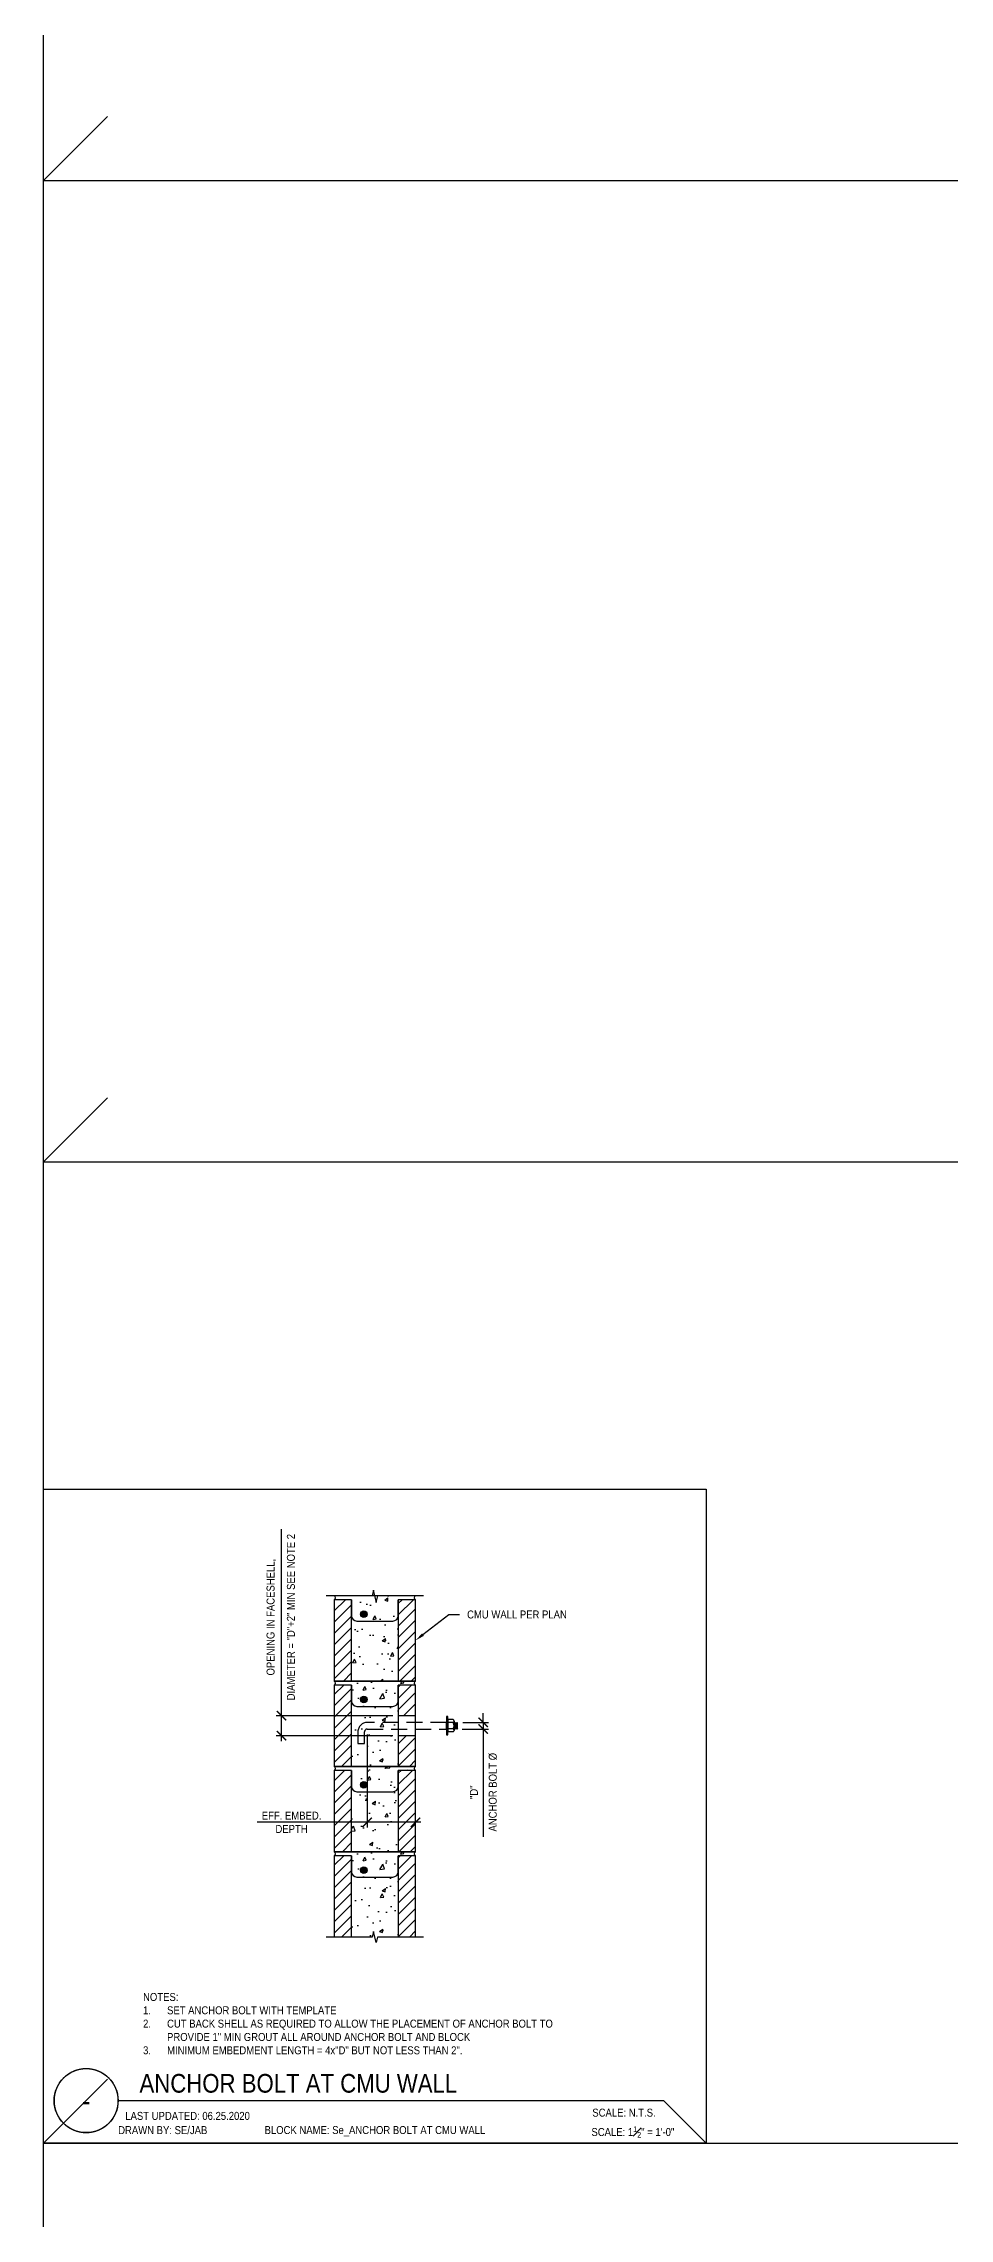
# Model space of a CAD drawing. Header units: inches. Extents: x -16404 to 14624, y -1591 to 16152.
# Drawn here: x -15425.4 to -15340.5, y 3057 to 3260.8 of the extents above; entities that cross this region are included whole.
import ezdxf
from ezdxf import colors
from ezdxf.entities.mleader import LeaderData, LeaderLine
from ezdxf.enums import TextEntityAlignment as Align
from ezdxf.math import Vec2, Vec3

# ---------------------------------------------------------------- set-up
doc = ezdxf.new("R2010")
doc.units = ezdxf.units.IN
doc.header["$LTSCALE"] = 24
doc.header["$MEASUREMENT"] = 0
doc.linetypes.add('HIDDEN4', pattern=[0.09375, 0.0625, -0.03125])
doc.layers.get('0').update_dxf_attribs({"linetype": 'CONTINUOUS'})
doc.layers.get('DefPoints').update_dxf_attribs({"color": 251, "linetype": 'CONTINUOUS'})
for name, color, linetype, plot in [('DESIGNER COMMENTS', 221, 'CONTINUOUS', False), ('NON-PLOT', 253, 'CONTINUOUS', False), ('S-ANNO-GRID-NONPLOT', 251, 'CONTINUOUS', False)]:
    doc.layers.add(name, color=color, linetype=linetype, plot=plot)
for name, color, linetype in [('S-ANNO-DIMS', 2, 'CONTINUOUS'), ('S-ANNO-NOTE', 4, 'CONTINUOUS'), ('S-BOLT', 2, 'CONTINUOUS'), ('S-BREAK', 2, 'CONTINUOUS'), ('S-CONC', 4, 'CONTINUOUS'), ('S-REBAR', 7, 'CONTINUOUS'), ('S-TYP DETAIL BLOCKS', 1, 'CONTINUOUS')]:
    doc.layers.add(name, color=color, linetype=linetype)
doc.layers.add('S-HATCH2', color=2, linetype='CONTINUOUS', transparency=0.5)
doc.styles.add('Arial', font='arial.ttf', dxfattribs={"width": 0.85})
doc.dimstyles.new('DIM-8_Se', dxfattribs={"dimscale": 8, "dimtxt": 0.09375, "dimasz": 0.109375, "dimexe": 0.0625, "dimexo": 0.0625, "dimgap": 0.0625, "dimtad": 1, "dimdec": 4, "dimzin": 11, "dimdsep": 46, "dimlunit": 4, "dimtxsty": 'Arial', "dimblk": 'ARCHTICK', "dimcen": 0.125, "dimdle": 0.0625, "dimclrd": 256, "dimclre": 256, "dimclrt": 4, "dimadec": 0, "dimazin": 0, "dimtfac": 0.75, "dimtdec": 4, "dimtmove": 0, "dimatfit": 3, "dimfxl": 1, "dimfrac": 1, "dimtolj": 1, "dimtzin": 0, "dimarcsym": 0})

# ---------------------------------------------------------------- blocks, each defined once
blk = doc.blocks.new('*U337')
at = {"const_width": 0.125}
for points in [[(-3, 8e-16, -1), (3, 0, 3.732050807568882)], [(-3, 0, 1), (3, 0, -3.732050807568882)]]:
    blk.add_lwpolyline(points, format="xyb", dxfattribs=at)
blk.add_lwpolyline([(3, 0), (54.13939924981424, 0)], dxfattribs=at)
blk.add_circle((0, 0), 3)
at = {"style": 'Arial', "width": 0.85}
for tag, p in [('DWG_TITLE_1', (5, 4.125)), ('DWG_TITLE_2', (5, 1.625))]:
    blk.add_attdef(tag, text='', height=1.75, dxfattribs=at).set_placement(p, align=Align.MIDDLE_LEFT)
blk.add_attdef('#', text='', height=2, dxfattribs=at).set_placement((0, 0), align=Align.MIDDLE_CENTER)
blk.add_attdef('SCALE', text='', height=0.75, dxfattribs=at).set_placement((53.38939924981424, -0.75), align=Align.TOP_RIGHT)
blk = doc.blocks.new('Se_24x36_DETAILS_GRID')
for p, q in [((0, 23.00000000000006), (7.767424906270946, 23.00000000000005)), ((0, 15.33333333333338), (0, 23.00000000000006)), ((5.68e-14, 15.33333333333344), (0.5000000000221121, 15.8333333333556)), ((3.552713678800501e-15, 15.33333333333338), (7.767424906270949, 15.33333333333338)), ((-3.5066282411666e-15, 7.66666666666671), (-3.5066282411666e-15, 15.33333333333338)), ((5.68e-14, 7.666666666666777), (0.5000000000221121, 8.166666666688936)), ((3.552713678800501e-15, 7.666666666666725), (7.767424906270949, 7.666666666666721)), ((-3.5066282411666e-15, 3.730349362740526e-14), (-3.5066282411666e-15, 7.66666666666671)), ((5.68e-14, 5.68e-14), (0.5000000000221121, 0.500000000022217)), ((3.552713678800501e-15, 6.039613253960852e-14), (7.767424906270949, 5.684341886080801e-14))]:
    blk.add_line(p, q)
blk = doc.blocks.new('58REBAR')
at = {"layer": 'S-CONC', "linetype": 'ByBlock'}
h = blk.add_hatch(color=0, dxfattribs=at)
h.dxf.hatch_style = 1
edge = h.paths.add_edge_path()
edge.add_arc((0, 0), 0.3125, 0, 360)
at = {"layer": 'S-CONC', "color": 0, "linetype": 'ByBlock'}
blk.add_circle((0, 0), 0.3125, dxfattribs=at)
blk = doc.blocks.new('*U149')
at = {"layer": 'S-CONC'}
h = blk.add_hatch(dxfattribs=at)
h.set_pattern_fill('AR-CONC', color=2, scale=0.5, angle=15, style=0)
h.set_pattern_definition([(65, (2, 0), (3.545307910986103, 0.6251334385816016), [0.375, -4.125]), (9.999999999999964, (2, 0), (-1.643525731733559, 3.453251602999517), [0.2999999999999982, -3.299999999999986]), (115.45144446, (2.295442320896029, 0.05209445488230813), (1.901782178362152, 4.078385001231863), [0.31870096, -3.50571056]), (61.1842, (1.741180954897487, 0.9659258262890944), (5.368577531898517, 0.5817151701576758), [0.5625, -6.1875]), (111.63563549, (2.188562302138138, 1.014401886060114), (3.253468330536273, 5.914173133148883), [0.4780517099999984, -5.258568799999972]), (6.184163989999965, (1.741180954897487, 0.9659258262890944), (3.253468328197482, 5.914173129910409), [0.45, -4.950000005]), (36, (2.288848629317641, 0.8538538922680345), (3.403866871787681, -1.172045357006223), [0.375, -4.125]), (341.0000000000001, (2.288848629317641, 0.8538538922680345), (0.2367096041003818, 3.817078991560916), [0.3, -3.3]), (86.45144474, (2.572504200021626, 0.7561834464795538), (3.640576442621533, 2.645033617487323), [0.31870095, -3.50571056]), (52.5, (2, 0), (-0.3720687553710432, 1.623489864851839), [0, -3.26, 0, -3.35, 0, -3.3125]), (22.5, (2, 0), (0.7601219883932369, 2.245299325871967), [0, -1.91, 0, -3.185, 0, -1.2625]), (342.5000000000001, (0.9229927036876973, -0.2885832352892521), (2.607352540580898, 0.5818854003378475), [0, -1.25, 0, -3.9, 0, -5.175]), (332.5, (0.4400297905431501, -0.4179927578404659), (2.687027532825728, 1.23816837620595), [0, -1.624999999999993, 0, -2.589999999999986, 0, -3.674999999999986])])
h.paths.add_polyline_path([(6, 7.625000000000455), (7.625000000002103, 7.625000000000455, -0.656547620166757), (7.625, 8.000000000001364), (-1.70530256582424e-12, 8.000000000001364, -0.6565476201669739), (3.979039320256561e-13, 7.625000000000455), (1.625, 7.625000000000455), (1.625, 0), (6, 0)])
h = blk.add_hatch(dxfattribs=at)
h.set_pattern_fill('ANSI31', color=2, scale=6, style=0)
h.set_pattern_definition([(45, (-0.375, 0), (-0.5303300858899106, 0.5303300858899107), [])])
h.paths.add_polyline_path([(1.625, -8.881784197001252e-16), (1.625, 7.625000000000455), (0, 7.625000000000455), (0, 0)])
h.paths.add_polyline_path([(6, 0), (7.625, 0), (7.625, 7.625000000000455), (6, 7.625000000000455)])
at = {"layer": 'NON-PLOT'}
blk.add_line((7.624999999999943, 8.000000000001364), (-1.70530256582424e-12, 8.000000000001364), dxfattribs=at)
at = {"layer": 'S-CONC', "color": 3}
blk.add_line((1.625, 0), (6, 0), dxfattribs=at)
at = {"layer": 'S-CONC'}
for points in [[(1.625, 0), (1.625, 7.625000000000455), (0, 7.625000000000455), (0, 0), (1.625, 0)], [(6, 0), (7.625, 0), (7.625, 7.625000000000455), (6, 7.625000000000455), (6, 0)]]:
    blk.add_lwpolyline(points, close=True, dxfattribs=at)
at = {"layer": 'S-CONC', "color": 3}
blk.add_lwpolyline([(1.625, 7.625000000000455), (1.624999999999545, 6.125000000000455, 0.4142135623732723), (2.124999999999545, 5.625000000000455), (5.5, 5.625000000000455, 0.414213562373095), (6, 6.125000000000455), (6, 7.625000000000455)], format="xyb", dxfattribs=at)
at = {"layer": 'S-CONC', "color": 2}
for centre, radius, start, end in [((-0.08124104477292349, 7.812500000000455), 0.2043437235538657, 293.4263888734249, 66.57361112670941), ((7.706241044773378, 7.812500000001364), 0.2043437235538935, 113.4263888732891, 246.5736111264363)]:
    blk.add_arc(centre, radius, start, end, dxfattribs=at)
at = {"layer": 'S-REBAR', "color": 0, "linetype": 'ByBlock'}
blk.add_blockref('58REBAR', (2.779550267883309, 6.2734792580045), dxfattribs=at)
blk = doc.blocks.new('NUT-SM-THREADS-new')
for p, q in [((-0.9378470937163002, 0.812500000003638), (-0.9378470937163002, 0)), ((-0.9378470937163002, 0), (-0.84375, 0)), ((-0.84375, 0), (0.84375, 0)), ((-0.7029514531413952, 0.937500250969606), (0.7043398280075053, 0.937500250969606)), ((0.3920939212857775, 1.4375), (-0.4996529062827904, 1.4375)), ((-0.4996529062827904, 1.4375), (-0.3913997308100079, 1.375)), ((-0.4996529062827904, 1.3125), (-0.3913997308100079, 1.375)), ((0.5003470937172096, 1.250000000088221), (-0.4996529062827904, 1.3125)), ((-0.4996529062827904, 1.3125), (-0.3913997308100079, 1.25)), ((-0.4996529062827904, 1.1875), (-0.3913997308100079, 1.25)), ((0.5003470937172096, 1.125000000088221), (-0.4996529062827904, 1.1875)), ((-0.4996529062827904, 1.1875), (-0.3913997308100079, 1.125)), ((-0.4996529062827904, 1.0625), (-0.3913997308100079, 1.125)), ((0.5003470937172096, 1.000000000088221), (-0.4996529062827904, 1.0625)), ((-0.4996529062827904, 1.0625), (-0.3913997308100079, 1)), ((-0.4996529062827904, 0.9375), (-0.3913997308100079, 1)), ((-0.46875, 0.812500000003638), (-0.46875, 0)), ((-0.3913997262834528, 1.375), (0.3920939259960505, 1.312499999809916)), ((-0.3913997262834528, 1.25), (0.3920939259960505, 1.187499999809916)), ((-0.3913997262834528, 1.125), (0.3920939259960505, 1.062499999809916)), ((-0.3913997262834528, 1), (0.3920939236040795, 0.9375)), ((0.5003470937172096, 1.375000000088221), (-0.08740507297898148, 1.411734510455062)), ((0.3920939156087115, 1.437499996723091), (0.3920939212857775, 1.4375)), ((0.3920939118252136, 1.437499996723091), (0.500347087297996, 1.374999996723091)), ((0.3920939156087115, 1.312499996723091), (0.500347091081494, 1.374999996723091)), ((0.3920939118252136, 1.312499996723091), (0.500347087297996, 1.249999996723091)), ((0.3920939156087115, 1.187499996723091), (0.500347091081494, 1.249999996723091)), ((0.3920939118252136, 1.187499996723091), (0.500347087297996, 1.124999996723091)), ((0.3920939156087115, 1.062499996723091), (0.500347091081494, 1.124999996723091)), ((0.3920939118243041, 1.062499996723091), (0.500347087297996, 0.9999999967230906)), ((0.3920939212857775, 0.9375), (0.500347091081494, 0.9999999967230906)), ((0.4694441874335098, 0.8125000000009095), (0.4694441874335098, 0)), ((0.84375, 0), (0.9385412811507194, 0)), ((0.9385412811507194, 0.812499999998181), (0.9385412811507194, 0))]:
    blk.add_line(p, q)
for centre, radius, start, end in [((-0.7032985468586048, 0.6549489658573293), 0.2825514983024169, 33.89006155980368, 146.1099384401963), ((0.0003470937172096455, -0.005208333333030168), 0.9427083333333729, 60.158275835308, 119.841724164692), ((0.7039927342921146, 0.6549489658573293), 0.2825514983024366, 33.89006155980368, 146.1099384401963)]:
    blk.add_arc(centre, radius, start, end)
blk = doc.blocks.new('NUT-w-WASHER-sm-new')
blk.add_lwpolyline([(1.364970990248366, 0.1719999999995707), (-1.364970990250185, 0.1719999999995707), (-1.364970990250185, -4.547473508864641e-13), (1.364970990248366, -4.547473508864641e-13)], close=True)
blk.add_blockref('NUT-SM-THREADS-new', (-9.094947017729282e-13, 0.1719999999995707))
blk = doc.blocks.new('_ARCHTICK')
at = {"color": 0, "linetype": 'ByBlock', "const_width": 0.15}
blk.add_lwpolyline([(-0.5, -0.5), (0.5, 0.5)], dxfattribs=at)
blk = doc.blocks.new('*D219')
at = {"layer": 'DefPoints', "color": 0, "transparency": 16777216}
for p in [(-5148.979058548261, 2125.528094354074), (-5148.939996048858, 2126.153311279063), (-5146.511865142286, 2125.528094354074)]:
    blk.add_point(p, dxfattribs=at)
at = {"layer": 'S-ANNO-DIMS', "lineweight": -2, "transparency": 16777216}
for p, q in [((-5146.511865142286, 2126.153311279063), (-5146.511865142286, 2127.028311279063)), ((-5148.479058548261, 2125.528094354074), (-5146.011865142286, 2125.528094354074)), ((-5148.439996048858, 2126.153311279063), (-5146.011865142286, 2126.153311279063)), ((-5146.511865142286, 2126.153311279063), (-5146.511865142286, 2125.528094354074)), ((-5146.511865142286, 2125.528094354074), (-5146.511865142286, 2115.438147219013))]:
    blk.add_line(p, q, dxfattribs=at)
at = {"layer": 'S-ANNO-DIMS', "lineweight": -2, "transparency": 16777216, "xscale": 0.875, "yscale": 0.875, "zscale": 0.875}
for p, rotation in [((-5146.511865142286, 2126.153311279063), 270), ((-5146.511865142286, 2125.528094354074), 90)]:
    blk.add_blockref('_ARCHTICK', p, dxfattribs=dict(at, rotation=rotation))
at = {"layer": 'S-ANNO-DIMS', "color": 4, "transparency": 16777216, "char_height": 0.75, "width": 7.347447135061391, "attachment_point": 5, "rotation": 90, "style": 'Arial'}
for s, insert in [('\\A1;ANCHOR BOLT %%C', (-5145.60795995811, 2119.608120786545)), ('\\A1;"D"', (-5147.386865142284, 2119.608120786545))]:
    blk.add_mtext(s, dxfattribs=dict(at, insert=insert))
blk = doc.blocks.new('*D220')
at = {"layer": 'DefPoints', "color": 0, "transparency": 16777216}
for p in [(-5157.383433548855, 2125.528311279062), (-5157.383433548855, 2116.788279158349), (-5152.854696844083, 2116.788279158349)]:
    blk.add_point(p, dxfattribs=at)
at = {"layer": 'S-ANNO-DIMS', "lineweight": -2, "transparency": 16777216}
for p, q in [((-5157.383433548855, 2125.028311279062), (-5157.383433548855, 2116.288279158349)), ((-5157.383433548855, 2116.788279158349), (-5167.70197038378, 2116.788279158349)), ((-5152.354696844083, 2116.788279158349), (-5157.383433548855, 2116.788279158349))]:
    blk.add_line(p, q, dxfattribs=at)
at = {"layer": 'S-ANNO-DIMS', "lineweight": -2, "transparency": 16777216, "xscale": 0.875, "yscale": 0.875, "zscale": 0.875, "rotation": 180}
blk.add_blockref('_ARCHTICK', (-5157.383433548855, 2116.788279158349), dxfattribs=at)
at = {"layer": 'S-ANNO-DIMS', "lineweight": -2, "transparency": 16777216, "xscale": 0.875, "yscale": 0.875, "zscale": 0.875}
blk.add_blockref('_ARCHTICK', (-5152.854696844083, 2116.788279158349), dxfattribs=at)
at = {"layer": 'S-ANNO-DIMS', "color": 4, "transparency": 16777216, "insert": (-5164.480201966317, 2116.788279158349), "char_height": 0.75, "attachment_point": 5, "style": 'Arial'}
blk.add_mtext('\\A1;EFF. EMBED.\\PDEPTH', dxfattribs=at)
blk = doc.blocks.new('*D2455')
at = {"layer": 'DefPoints', "color": 0, "transparency": 16777216}
for p in [(18.31167632879714, 36.08333333315979), (29.25468632967842, 36.08333333315979), (29.25468632967842, 34.20833333315979)]:
    blk.add_point(p, dxfattribs=at)
at = {"layer": 'S-ANNO-DIMS', "lineweight": -2, "transparency": 16777216}
for p, q in [((18.31167632879714, 36.08333333315979), (18.31167632879714, 53.56338534544043)), ((28.75468632967842, 36.08333333315979), (17.81167632879714, 36.08333333315979)), ((18.31167632879714, 33.70833333315979), (18.31167632879714, 36.08333333315979)), ((28.75468632967842, 34.20833333315979), (17.81167632879714, 34.20833333315979))]:
    blk.add_line(p, q, dxfattribs=at)
at = {"layer": 'S-ANNO-DIMS', "lineweight": -2, "transparency": 16777216, "xscale": 0.875, "yscale": 0.875, "zscale": 0.875}
for p, rotation in [((18.31167632879714, 36.08333333315979), 90), ((18.31167632879714, 34.20833333315979), 270)]:
    blk.add_blockref('_ARCHTICK', p, dxfattribs=dict(at, rotation=rotation))
at = {"layer": 'S-ANNO-DIMS', "color": 4, "transparency": 16777216, "char_height": 0.75, "attachment_point": 5, "rotation": 90, "style": 'Arial'}
for s, insert in [('\\A1;DIAMETER = "D"+2" MIN SEE NOTE 2', (19.19972203138924, 45.3227177124254)), ('\\A1;OPENING IN FACESHELL, ', (17.35584413234421, 45.3227177124254))]:
    blk.add_mtext(s, dxfattribs=dict(at, insert=insert))
blk = doc.blocks.new('Se_OPENING IN CMU WALL 2')
at = {"layer": 'S-ANNO-NOTE'}
ml = blk.add_multileader_mtext('Standard', dxfattribs=at)
ml.set_content('\\A1;TYP WALL REINFORCING PER SCHEDULE', color=4, style='Arial')
ml.set_leader_properties(color=2)
ml.build(insert=Vec2(0, 0))
ml.multileader.update_dxf_attribs({"dogleg_length": 0.36, "arrow_head_size": 1.3125, "scale": 12})
ctx = ml.context
ctx.base_point, ctx.scale, ctx.char_height, ctx.arrow_head_size, ctx.landing_gap_size, ctx.plane_origin = Vec3(42.4561825747672, 164.1425854162976), 12, 1.125, 1.3125, 1.08, Vec3(91.04101477323275, 454.4774072623591)
ctx.text_align_type = 2
notes = []
notes.append((ctx, [(0, (1, 1, 0), (56.33422913001959, 164.1425854162976), (-1, 0), 1.500000000000007, [(0, [(61.65405331584952, 154.6278667905362)], 0, [])])]))
ctx.mtext.insert, ctx.mtext.width, ctx.mtext.alignment, ctx.mtext.flow_direction = Vec3(53.75422913001958, 164.7146778446741), 10.33235760572988, 3, 5
for ctx, leaders in notes:
    for number, flags, end, landing, length, lines in leaders:
        leader = LeaderData()
        leader.index, (leader.has_last_leader_line, leader.has_dogleg_vector, leader.attachment_direction) = number, flags
        leader.last_leader_point, leader.dogleg_vector, leader.dogleg_length = Vec3(end), Vec3(landing), length
        for number, points, colour, breaks in lines:
            line = LeaderLine()
            line.index, line.vertices, line.color, line.breaks = number, Vec3.list(points), colors.encode_raw_color(colour), breaks
            leader.lines.append(line)
        ctx.leaders.append(leader)
blk = doc.blocks.new('Se_ANCHOR BOLT AT CMU WALL')
at = {"layer": 'S-HATCH2'}
h = blk.add_hatch(dxfattribs=at)
h.set_pattern_fill('AR-CONC', color=256, scale=0.5, angle=15, style=0)
h.set_pattern_definition([(65, (25.25719962490712, 31.33333333315977), (3.545307910986103, 0.6251334385816016), [0.375, -4.125]), (9.999999999999964, (25.25719962490712, 31.33333333315977), (-1.643525731733559, 3.453251602999517), [0.299999999999997, -3.299999999999976]), (115.45144446, (25.55264194580104, 31.38542778804049), (1.901782178362152, 4.078385001231863), [0.31870096, -3.50571056]), (61.1842, (24.99838057980833, 32.29925915944705), (5.368577531898517, 0.5817151701576758), [0.5625, -6.1875]), (111.63563549, (25.44576192704426, 32.34773521921898), (3.253468330536273, 5.914173133148883), [0.4780517099999971, -5.258568799999953]), (6.184163989999965, (24.99838057980833, 32.29925915944705), (3.253468328197482, 5.914173129910409), [0.45, -4.950000005]), (36, (25.54604825422302, 32.18718722542553), (3.403866871787681, -1.172045357006223), [0.375, -4.125]), (341.0000000000001, (25.54604825422302, 32.18718722542553), (0.2367096041003818, 3.817078991560916), [0.3, -3.3]), (86.45144474, (25.82970382492658, 32.08951677963933), (3.640576442621533, 2.645033617487323), [0.31870095, -3.50571056]), (52.5, (25.25719962490712, 31.33333333315977), (-0.3720687553710432, 1.623489864851839), [0, -3.26, 0, -3.35, 0, -3.3125]), (22.5, (25.25719962490712, 31.33333333315977), (0.7601219883932369, 2.245299325871967), [0, -1.91, 0, -3.185, 0, -1.2625]), (342.5000000000001, (24.18019232859388, 31.04475009786847), (2.607352540580898, 0.5818854003378475), [0, -1.25, 0, -3.9, 0, -5.175]), (332.5, (23.69722941545206, 30.91534057531908), (2.687027532825728, 1.23816837620595), [0, -1.624999999999988, 0, -2.589999999999976, 0, -3.674999999999976])])
h.paths.add_polyline_path([(29.25719962490712, 38.95833333315977), (30.88219962490712, 38.95833333315977, -0.656547620166757), (30.88219962490712, 39.33333333315977), (23.25719962490712, 39.33333333315977, -0.6565476201669739), (23.25719962490712, 38.95833333315977), (24.88219962490712, 38.95833333315977), (24.88219962490712, 31.33333333315977), (29.25719962490712, 31.33333333315977)])
h = blk.add_hatch(dxfattribs=at)
h.set_pattern_fill('ANSI31', color=256, scale=6, style=0)
h.set_pattern_definition([(45, (22.88219962490712, 31.33333333315977), (-0.5303300858899106, 0.5303300858899107), [])])
h.paths.add_polyline_path([(24.88219962490712, 31.33333333315977), (24.88219962490712, 38.95833333315977), (23.25719962490712, 38.95833333315977), (23.25719962490712, 31.33333333315977)])
h.paths.add_polyline_path([(30.88219962490712, 34.20833333315977), (29.25719962490712, 34.20833333315977), (29.25719962490712, 31.33333333315977), (30.88219962490712, 31.33333333315977)])
h.paths.add_polyline_path([(29.25719962490712, 36.08333333315977), (30.88219962490712, 36.08333333315977), (30.88219962490712, 38.95833333315977), (29.25719962490712, 38.95833333315977)])
h = blk.add_hatch(dxfattribs=at)
h.set_pattern_fill('AR-CONC', color=256, scale=0.5, angle=15, style=0)
h.set_pattern_definition([(65, (25.25719962490712, 15.33333333315613), (3.545307910986103, 0.6251334385816016), [0.375, -4.125]), (9.999999999999964, (25.25719962490712, 15.33333333315613), (-1.643525731733559, 3.453251602999517), [0.299999999999997, -3.299999999999976]), (115.45144446, (25.55264194580104, 15.38542778803685), (1.901782178362152, 4.078385001231863), [0.31870096, -3.50571056]), (61.1842, (24.99838057980833, 16.29925915944341), (5.368577531898517, 0.5817151701576758), [0.5625, -6.1875]), (111.63563549, (25.44576192704426, 16.34773521921534), (3.253468330536273, 5.914173133148883), [0.4780517099999971, -5.258568799999953]), (6.184163989999965, (24.99838057980833, 16.29925915944341), (3.253468328197482, 5.914173129910409), [0.45, -4.950000005]), (36, (25.54604825422302, 16.18718722542553), (3.403866871787681, -1.172045357006223), [0.375, -4.125]), (341.0000000000001, (25.54604825422302, 16.18718722542553), (0.2367096041003818, 3.817078991560916), [0.3, -3.3]), (86.45144474, (25.82970382492658, 16.08951677963569), (3.640576442621533, 2.645033617487323), [0.31870095, -3.50571056]), (52.5, (25.25719962490712, 15.33333333315613), (-0.3720687553710432, 1.623489864851839), [0, -3.26, 0, -3.35, 0, -3.3125]), (22.5, (25.25719962490712, 15.33333333315613), (0.7601219883932369, 2.245299325871967), [0, -1.91, 0, -3.185, 0, -1.2625]), (342.5000000000001, (24.18019232859388, 15.04475009786847), (2.607352540580898, 0.5818854003378475), [0, -1.25, 0, -3.9, 0, -5.175]), (332.5, (23.69722941545206, 14.91534057531544), (2.687027532825728, 1.23816837620595), [0, -1.624999999999988, 0, -2.589999999999976, 0, -3.674999999999976])])
h.paths.add_polyline_path([(29.25719962490712, 22.95833333315613), (30.88219962490712, 22.95833333315613, -0.656547620166757), (30.88219962490712, 23.33333333315613), (23.25719962490712, 23.33333333315613, -0.6565476201669739), (23.25719962490712, 22.95833333315613), (24.88219962490712, 22.95833333315613), (24.88219962490712, 15.33333333315613), (29.25719962490712, 15.33333333315613)])
h = blk.add_hatch(dxfattribs=at)
h.set_pattern_fill('ANSI31', color=256, scale=6, style=0)
h.set_pattern_definition([(45, (22.88219962490712, 15.33333333315613), (-0.5303300858899106, 0.5303300858899107), [])])
h.paths.add_polyline_path([(24.88219962490712, 15.33333333315613), (24.88219962490712, 22.95833333315613), (23.25719962490712, 22.95833333315613), (23.25719962490712, 15.33333333315613)])
h.paths.add_polyline_path([(29.25719962490712, 15.33333333315613), (30.88219962490712, 15.33333333315613), (30.88219962490712, 22.95833333315613), (29.25719962490712, 22.95833333315613)])
at = {"layer": 'NON-PLOT'}
for p, q in [((30.88219962490712, 39.33333333315977), (23.25719962490712, 39.33333333315977)), ((30.88219962490712, 23.33333333315613), (23.25719962490712, 23.33333333315613))]:
    blk.add_line(p, q, dxfattribs=at)
at = {"layer": 'S-BOLT', "linetype": 'HIDDEN4'}
blk.add_lwpolyline([(26.10346292013583, 33.48958344841822), (26.10346292013583, 34.58333333315977, -0.414213562373095), (26.35346292013583, 34.83333333315977), (33.79096292013583, 34.83333333315977), (33.79096292013583, 35.45833333315977), (26.35346292013583, 35.45833333315977, 0.4142135623730951), (25.47846292013583, 34.58333333315977), (25.47846292013583, 33.48958344841822)], format="xyb", close=True, dxfattribs=at)
at = {"layer": 'S-BREAK'}
for points in [[(31.63219962490712, 47.33333333315977), (27.3220820013712, 47.33333333315977), (27.19589081313916, 46.8144325378621), (26.94350843667507, 47.85223412845744), (26.81731724844303, 47.33333333315977), (22.50719962490712, 47.33333333315977)], [(31.63219962490712, 15.33333333315613), (27.3220820013712, 15.33333333315613), (27.19589081313916, 14.81443253785847), (26.94350843667507, 15.8522341284538), (26.81731724844303, 15.33333333315613), (22.50719962490712, 15.33333333315613)]]:
    blk.add_lwpolyline(points, dxfattribs=at)
at = {"layer": 'S-CONC'}
for p, q in [((30.87968632967841, 36.08333333315977), (29.25468632967841, 36.08333333315977)), ((30.88219962490712, 34.20833333315977), (29.25719962490712, 34.20833333315977))]:
    blk.add_line(p, q, dxfattribs=at)
at = {"layer": 'S-CONC', "color": 3}
blk.add_line((24.88219962490712, 31.33333333315977), (29.25719962490712, 31.33333333315977), dxfattribs=at)
at = {"layer": 'S-CONC'}
for points in [[(24.88219962490712, 31.33333333315977), (24.88219962490712, 38.95833333315977), (23.25719962490712, 38.95833333315977), (23.25719962490712, 31.33333333315977), (24.88219962490712, 31.33333333315977)], [(29.25719962490712, 31.33333333315977), (30.88219962490712, 31.33333333315977), (30.88219962490712, 38.95833333315977), (29.25719962490712, 38.95833333315977), (29.25719962490712, 31.33333333315977)]]:
    blk.add_lwpolyline(points, close=True, dxfattribs=at)
at = {"layer": 'S-CONC', "color": 3}
for points in [[(24.88219962490712, 38.95833333315977), (24.88219962490712, 37.45833333315977, 0.4142135623732723), (25.38219962490712, 36.95833333315977), (28.75719962490712, 36.95833333315977, 0.414213562373095), (29.25719962490712, 37.45833333315977), (29.25719962490712, 38.95833333315977)], [(24.88219962490712, 22.95833333315613), (24.88219962490712, 21.45833333315613, 0.4142135623732723), (25.38219962490712, 20.95833333315613), (28.75719962490712, 20.95833333315613, 0.414213562373095), (29.25719962490712, 21.45833333315613), (29.25719962490712, 22.95833333315613)]]:
    blk.add_lwpolyline(points, format="xyb", dxfattribs=at)
at = {"layer": 'S-CONC'}
for points in [[(24.88219962490712, 15.33333333315613), (24.88219962490712, 22.95833333315613), (23.25719962490712, 22.95833333315613), (23.25719962490712, 15.33333333315613)], [(30.88219962490712, 15.33333333315613), (30.88219962490712, 22.95833333315613), (29.25719962490712, 22.95833333315613), (29.25719962490712, 15.33333333315613)]]:
    blk.add_lwpolyline(points, dxfattribs=at)
at = {"layer": 'S-CONC', "color": 2}
for centre, radius, start, end in [((23.17595858013101, 39.14583333315977), 0.2043437235538657, 293.4263888734712, 66.57361112675113), ((30.96344066968322, 39.14583333315977), 0.2043437235538935, 113.4263888732489, 246.5736111264021), ((23.17595858013101, 23.14583333315613), 0.2043437235538657, 293.4263888734712, 66.57361112675113), ((30.96344066968322, 23.14583333315613), 0.2043437235538935, 113.4263888732489, 246.5736111264021)]:
    blk.add_arc(centre, radius, start, end, dxfattribs=at)
at = {"layer": 'S-BOLT', "xscale": 0.625, "yscale": 0.625, "zscale": 0.625, "rotation": 270}
blk.add_blockref('NUT-w-WASHER-sm-new', (33.79096292013583, 35.14583333315977), dxfattribs=at)
at = {"layer": 'S-CONC', "color": 0, "linetype": 'ByBlock'}
for p in [(23.25719962490712, 39.33333333315977), (23.25719962490712, 23.33333333315613)]:
    blk.add_blockref('*U149', p, dxfattribs=at)
at = {"layer": 'S-REBAR', "color": 0, "linetype": 'ByBlock'}
for p in [(26.03674989279261, 37.60681259116109), (26.03674989279261, 21.60681259116109)]:
    blk.add_blockref('58REBAR', p, dxfattribs=at)
at = {"layer": 'DESIGNER COMMENTS', "char_height": 0.75, "style": 'Arial'}
for s, insert, width, attachment_point in [('\\A1;LAST UPDATED: 06.25.2020', (3.66655918043034, -1.054009675327507), 11.64731070941337, 1), ('\\A1;DRAWN BY: SE/JAB', (2.999892513763371, -2.387343008660537), 8.323265688949522, 1), ('\\A1;BLOCK NAME: Se_ANCHOR BOLT AT CMU WALL', (27.06969962490712, -2.863095238272763), 20.66145634379263, 5), ('\\A1;SCALE: 1{\\H0.7x;\\S1#2;}" = 1\'-0"', (55.13939924999067, -2.416666666844321), 7.645642053206003, 3)]:
    blk.add_mtext(s, dxfattribs=dict(at, insert=insert, width=width, attachment_point=attachment_point))
at = {"layer": 'S-ANNO-NOTE', "insert": (5.333629414068128, 4.333553892269265), "char_height": 0.75, "width": 38.37278819918144, "attachment_point": 7, "style": 'Arial'}
blk.add_mtext('NOTES:\\P\\pi-2.25,l2.25,t2.25;1.^ISET ANCHOR BOLT WITH TEMPLATE\\P2.^ICUT BACK SHELL AS REQUIRED TO ALLOW THE PLACEMENT OF ANCHOR BOLT TO PROVIDE 1" MIN GROUT ALL AROUND ANCHOR BOLT AND BLOCK\\P3.^IMINIMUM EMBEDMENT LENGTH = 4x"D" BUT NOT LESS THAN 2".', dxfattribs=at)
at = {"layer": 'S-ANNO-DIMS'}
dim = blk.add_linear_dim(base=(18.31167632879714, 36.08333333315979), p1=(29.25468632967841, 34.20833333315977), p2=(29.25468632967841, 36.08333333315977), angle=270, text='OPENING IN FACESHELL, \\XDIAMETER = "D"+2" MIN SEE NOTE 2', dimstyle='DIM-8_Se', dxfattribs=at)
dim.commit()
dim.dimension.update_dxf_attribs({"geometry": '*D2455', "text_midpoint": (18.31167632879715, 45.3227177124254), "dimtype": 160})
dim = blk.add_linear_dim(base=(26.35346292013583, 26.09330121244648), p1=(30.88219962490712, 26.09330121244648), p2=(26.35346292013583, 34.83333333315977), text='EFF. EMBED.\\XDEPTH', dimstyle='DIM-8_Se', dxfattribs=at)
dim.commit()
dim.dimension.update_dxf_attribs({"geometry": '*D220', "text_midpoint": (19.25669450267378, 26.09330121244648), "dimtype": 128, "insert": (5183.73689646899, -2090.694977945902)})
dim = blk.add_linear_dim(base=(37.22503132670408, 34.83311640817146), p1=(34.79690042013408, 35.45833333315977), p2=(34.75783792073071, 34.83311640817055), angle=90, text='"D"\\XANCHOR BOLT %%C', dimstyle='DIM-8_Se', dxfattribs=at)
dim.commit()
dim.dimension.update_dxf_attribs({"geometry": '*D219', "text_midpoint": (37.2250313267059, 28.91314284064219), "insert": (5183.73689646899, -2090.694977945902)})
at = {"layer": 'S-ANNO-NOTE'}
ml = blk.add_multileader_mtext('Standard', dxfattribs=at)
ml.set_content('\\A1;CMU WALL PER PLAN', color=4, style='Arial')
ml.set_leader_properties(color=2)
ml.build(insert=Vec2(0, 0))
ml.multileader.update_dxf_attribs({"dogleg_length": 0.36, "arrow_head_size": 0.875, "scale": 8})
ctx = ml.context
ctx.base_point, ctx.scale, ctx.char_height, ctx.arrow_head_size, ctx.landing_gap_size, ctx.plane_origin = Vec3(34.99188889402013, 45.5740357294294), 8, 0.75, 0.875, 0.72, Vec3(-5.714896749198488, 343.5236292146278)
notes = []
notes.append((ctx, [(0, (1, 1, 0), (33.99188889402012, 45.5740357294294), (1, 0), 1.000000000000005, [(0, [(30.88219962490712, 43.14583333315977)], 0, [])])]))
ctx.mtext.insert, ctx.mtext.width, ctx.mtext.flow_direction = Vec3(35.71188889402038, 45.94929152751956), 4.676556957708049, 5
for ctx, leaders in notes:
    for number, flags, end, landing, length, lines in leaders:
        leader = LeaderData()
        leader.index, (leader.has_last_leader_line, leader.has_dogleg_vector, leader.attachment_direction) = number, flags
        leader.last_leader_point, leader.dogleg_vector, leader.dogleg_length = Vec3(end), Vec3(landing), length
        for number, points, colour, breaks in lines:
            line = LeaderLine()
            line.index, line.vertices, line.color, line.breaks = number, Vec3.list(points), colors.encode_raw_color(colour), breaks
            leader.lines.append(line)
        ctx.leaders.append(leader)

msp = doc.modelspace()

# ---------------------------------------------------------------- linework, layer by layer
at = {"layer": 'S-ANNO-GRID-NONPLOT'}
msp.add_lwpolyline([(-15425.43171845852, 3063.999999999999), (-15421.43171845835, 3068.000000000175)], dxfattribs=at)

# ---------------------------------------------------------------- block references
at = {"layer": 'S-ANNO-GRID-NONPLOT', "xscale": 12, "yscale": 12, "zscale": 12}
for p in [(-15425.43171845852, 3155.999999999998), (-15425.43171845852, 2879.999999999998)]:
    msp.add_blockref('Se_24x36_DETAILS_GRID', p, dxfattribs=at)
at = {"layer": 'S-ANNO-NOTE'}
msp.add_blockref('*U337', (-15421.43171845835, 3068.000000000175), dxfattribs=at).add_auto_attribs({'#': '-', 'DWG_TITLE_2': 'ANCHOR BOLT AT CMU WALL', 'SCALE': 'SCALE: N.T.S.'})

# ---------------------------------------------------------------- next in the draw order: block references
at = {"layer": 'S-TYP DETAIL BLOCKS'}
msp.add_blockref('Se_OPENING IN CMU WALL 2', (-15326.22261958301, 2978.000000000267), dxfattribs=at)

# ---------------------------------------------------------------- next in the draw order: linework, layer by layer
at = {"layer": 'S-ANNO-GRID-NONPLOT'}
msp.add_lwpolyline([(-15425.43171845852, 3125.333333333332), (-15363.29231920835, 3125.333333333332), (-15363.29231920835, 3063.999999999999), (-15425.43171845852, 3063.999999999999)], close=True, dxfattribs=at)
msp.add_lwpolyline([(-15363.29231920835, 3063.999999999999), (-15367.29231920853, 3068.000000000175)], dxfattribs=at)

# ---------------------------------------------------------------- next in the draw order: block references
at = {"layer": 'S-TYP DETAIL BLOCKS'}
msp.add_blockref('Se_ANCHOR BOLT AT CMU WALL', (-15421.43171845835, 3068.000000000175), dxfattribs=at)

doc.saveas('drawing.dxf')
